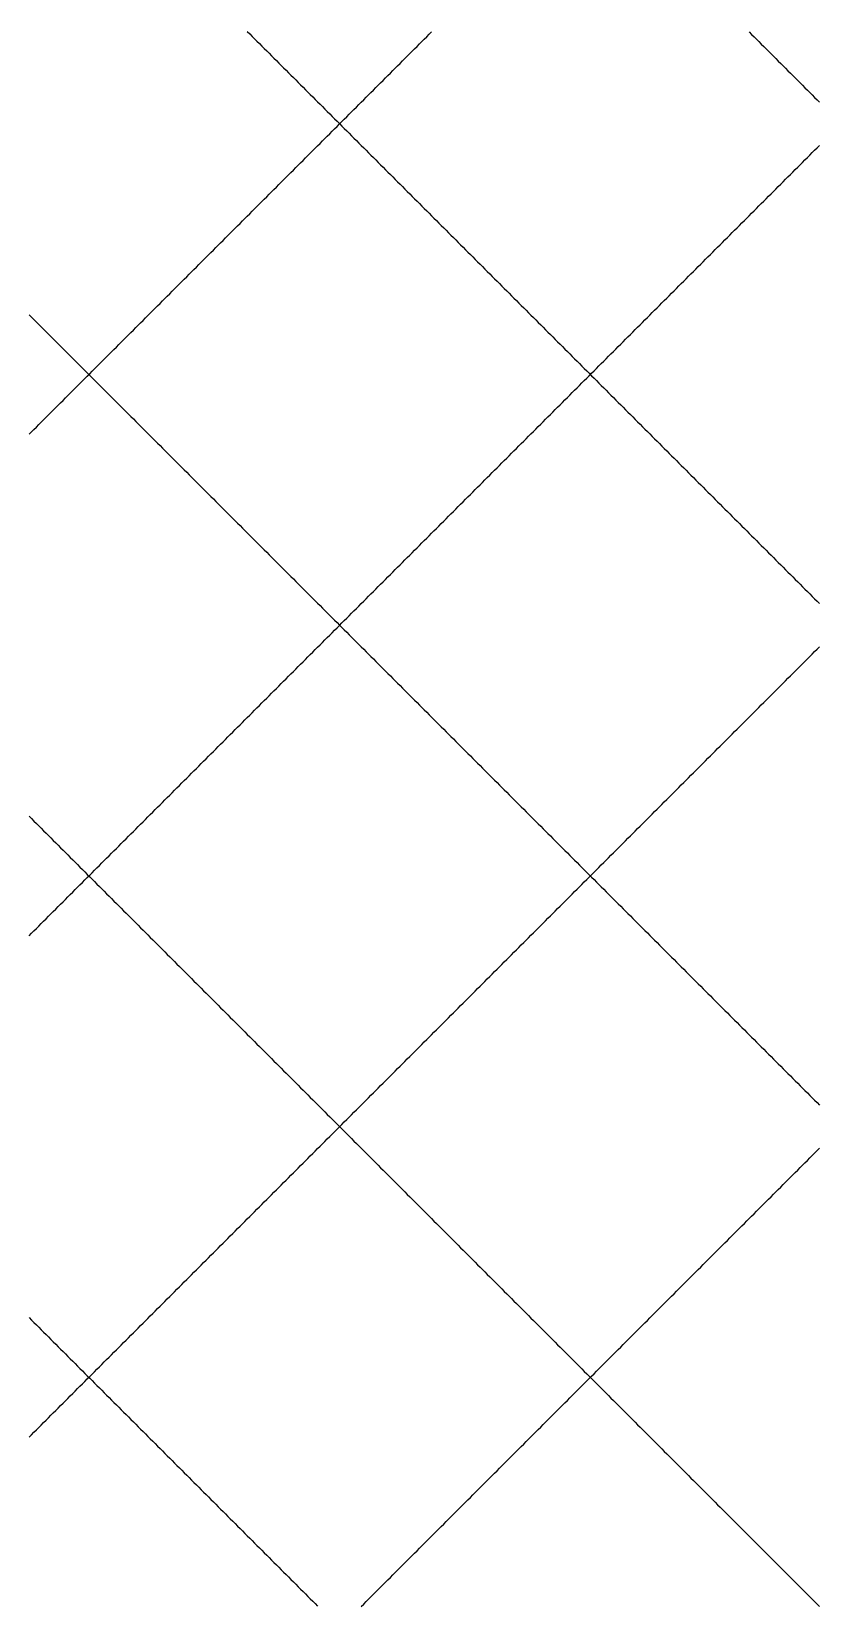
# Model space of a CAD drawing. Header units: millimetres. Extents: x 8 to 88, y 8 to 88.
# Drawn here: x 48 to 88, y 8 to 88 of the extents above; entities that cross this region are included whole.
import ezdxf

# ---------------------------------------------------------------- set-up
doc = ezdxf.new("R2010")
doc.units = ezdxf.units.MM
doc.layers.add('STUDY_GUIDES', color=7, linetype='Continuous')

msp = doc.modelspace()

# ---------------------------------------------------------------- linework, layer by layer
at = {"layer": 'STUDY_GUIDES'}
for points in [[(58.9538, 87.9578), (59.0769, 87.8348), (59.2, 87.7117), (59.3231, 87.5886), (59.4462, 87.4655), (59.5692, 87.3425), (59.6923, 87.2194), (59.8154, 87.0963), (59.9385, 86.9732), (60.0615, 86.8501), (60.1846, 86.7271), (60.3077, 86.604), (60.4308, 86.4809), (60.5538, 86.3578), (60.6769, 86.2348), (60.8, 86.1117), (60.9231, 85.9886), (61.0462, 85.8655), (61.1692, 85.7425), (61.2923, 85.6194), (61.4154, 85.4963), (61.5385, 85.3732), (61.6615, 85.2501), (61.7846, 85.1271), (61.9077, 85.004), (62.0308, 84.8809), (62.1538, 84.7578), (62.2769, 84.6348), (62.4, 84.5117), (62.5231, 84.3886), (62.6462, 84.2655), (62.7692, 84.1425), (62.8923, 84.0194), (63.0154, 83.8963), (63.1385, 83.7732), (63.2615, 83.6501), (63.3846, 83.5271), (63.5077, 83.404), (63.6308, 83.2809), (63.7538, 83.1578), (63.8769, 83.0348), (64, 82.9117), (64.1231, 82.7886), (64.2462, 82.6655), (64.3692, 82.5425), (64.4923, 82.4194), (64.6154, 82.2963), (64.7385, 82.1732), (64.8615, 82.0501), (64.9846, 81.9271), (65.1077, 81.804), (65.2308, 81.6809), (65.3538, 81.5578), (65.4769, 81.4348), (65.6, 81.3117), (65.7231, 81.1886), (65.8462, 81.0655), (65.9692, 80.9425), (66.0923, 80.8194), (66.2154, 80.6963), (66.3385, 80.5732), (66.4615, 80.4501), (66.5846, 80.3271), (66.7077, 80.204), (66.8308, 80.0809), (66.9538, 79.9578), (67.0769, 79.8348), (67.2, 79.7117), (67.3231, 79.5886), (67.4462, 79.4655), (67.5692, 79.3425), (67.6923, 79.2194), (67.8154, 79.0963), (67.9385, 78.9732), (68.0615, 78.8501), (68.1846, 78.7271), (68.3077, 78.604), (68.4308, 78.4809), (68.5538, 78.3578), (68.6769, 78.2348), (68.8, 78.1117), (68.9231, 77.9886), (69.0462, 77.8655), (69.1692, 77.7425), (69.2923, 77.6194), (69.4154, 77.4963), (69.5385, 77.3732), (69.6615, 77.2501), (69.7846, 77.1271), (69.9077, 77.004), (70.0308, 76.8809), (70.1538, 76.7578), (70.2769, 76.6348), (70.4, 76.5117), (70.5231, 76.3886), (70.6462, 76.2655), (70.7692, 76.1425), (70.8923, 76.0194), (71.0154, 75.8963), (71.1385, 75.7732), (71.2615, 75.6501), (71.3846, 75.5271), (71.5077, 75.404), (71.6308, 75.2809), (71.7538, 75.1578), (71.8769, 75.0348), (72, 74.9117), (72.1231, 74.7886), (72.2462, 74.6655), (72.3692, 74.5425), (72.4923, 74.4194), (72.6154, 74.2963), (72.7385, 74.1732), (72.8615, 74.0501), (72.9846, 73.9271), (73.1077, 73.804), (73.2308, 73.6809), (73.3538, 73.5578), (73.4769, 73.4348), (73.6, 73.3117), (73.7231, 73.1886), (73.8462, 73.0655), (73.9692, 72.9425), (74.0923, 72.8194), (74.2154, 72.6963), (74.3385, 72.5732), (74.4615, 72.4501), (74.5846, 72.3271), (74.7077, 72.204), (74.8308, 72.0809), (74.9538, 71.9578), (75.0769, 71.8348), (75.2, 71.7117), (75.3231, 71.5886), (75.4462, 71.4655), (75.5692, 71.3425), (75.6923, 71.2194), (75.8154, 71.0963), (75.9385, 70.9732), (76.0615, 70.8501), (76.1846, 70.7271), (76.3077, 70.604), (76.4308, 70.4809), (76.5538, 70.3578), (76.6769, 70.2348), (76.8, 70.1117), (76.9231, 69.9886), (77.0462, 69.8655), (77.1692, 69.7425), (77.2923, 69.6194), (77.4154, 69.4963), (77.5385, 69.3732), (77.6615, 69.2501), (77.7846, 69.1271), (77.9077, 69.004), (78.0308, 68.8809), (78.1538, 68.7578), (78.2769, 68.6348), (78.4, 68.5117), (78.5231, 68.3886), (78.6462, 68.2655), (78.7692, 68.1425), (78.8923, 68.0194), (79.0154, 67.8963), (79.1385, 67.7732), (79.2615, 67.6501), (79.3846, 67.5271), (79.5077, 67.404), (79.6308, 67.2809), (79.7538, 67.1578), (79.8769, 67.0348), (80, 66.9117), (80.1231, 66.7886), (80.2462, 66.6655), (80.3692, 66.5425), (80.4923, 66.4194), (80.6154, 66.2963), (80.7385, 66.1732), (80.8615, 66.0501), (80.9846, 65.9271), (81.1077, 65.804), (81.2308, 65.6809), (81.3538, 65.5578), (81.4769, 65.4348), (81.6, 65.3117), (81.7231, 65.1886), (81.8462, 65.0655), (81.9692, 64.9425), (82.0923, 64.8194), (82.2154, 64.6963), (82.3385, 64.5732), (82.4615, 64.4501), (82.5846, 64.3271), (82.7077, 64.204), (82.8308, 64.0809), (82.9538, 63.9578), (83.0769, 63.8348), (83.2, 63.7117), (83.3231, 63.5886), (83.4462, 63.4655), (83.5692, 63.3425), (83.6923, 63.2194), (83.8154, 63.0963), (83.9385, 62.9732), (84.0615, 62.8501), (84.1846, 62.7271), (84.3077, 62.604), (84.4308, 62.4809), (84.5538, 62.3578), (84.6769, 62.2348), (84.8, 62.1117), (84.9231, 61.9886), (85.0462, 61.8655), (85.1692, 61.7425), (85.2923, 61.6194), (85.4154, 61.4963), (85.5385, 61.3732), (85.6615, 61.2501), (85.7846, 61.1271), (85.9077, 61.004), (86.0308, 60.8809), (86.1538, 60.7578), (86.2769, 60.6348), (86.4, 60.5117), (86.5231, 60.3886), (86.6462, 60.2655), (86.7692, 60.1425), (86.8923, 60.0194), (87.0154, 59.8963), (87.1385, 59.7732), (87.2615, 59.6501), (87.3846, 59.5271), (87.5077, 59.404), (87.6308, 59.2809), (87.7538, 59.1578), (87.8769, 59.0348), (88, 58.9117)], [(47.8769, 67.5094), (48, 67.6325), (48.1231, 67.7555), (48.2462, 67.8786), (48.3692, 68.0017), (48.4923, 68.1248), (48.6154, 68.2479), (48.7385, 68.3709), (48.8615, 68.494), (48.9846, 68.6171), (49.1077, 68.7402), (49.2308, 68.8632), (49.3538, 68.9863), (49.4769, 69.1094), (49.6, 69.2325), (49.7231, 69.3555), (49.8462, 69.4786), (49.9692, 69.6017), (50.0923, 69.7248), (50.2154, 69.8479), (50.3385, 69.9709), (50.4615, 70.094), (50.5846, 70.2171), (50.7077, 70.3402), (50.8308, 70.4632), (50.9538, 70.5863), (51.0769, 70.7094), (51.2, 70.8325), (51.3231, 70.9555), (51.4462, 71.0786), (51.5692, 71.2017), (51.6923, 71.3248), (51.8154, 71.4479), (51.9385, 71.5709), (52.0615, 71.694), (52.1846, 71.8171), (52.3077, 71.9402), (52.4308, 72.0632), (52.5538, 72.1863), (52.6769, 72.3094), (52.8, 72.4325), (52.9231, 72.5555), (53.0462, 72.6786), (53.1692, 72.8017), (53.2923, 72.9248), (53.4154, 73.0479), (53.5385, 73.1709), (53.6615, 73.294), (53.7846, 73.4171), (53.9077, 73.5402), (54.0308, 73.6632), (54.1538, 73.7863), (54.2769, 73.9094), (54.4, 74.0325), (54.5231, 74.1555), (54.6462, 74.2786), (54.7692, 74.4017), (54.8923, 74.5248), (55.0154, 74.6479), (55.1385, 74.7709), (55.2615, 74.894), (55.3846, 75.0171), (55.5077, 75.1402), (55.6308, 75.2632), (55.7538, 75.3863), (55.8769, 75.5094), (56, 75.6325), (56.1231, 75.7555), (56.2462, 75.8786), (56.3692, 76.0017), (56.4923, 76.1248), (56.6154, 76.2479), (56.7385, 76.3709), (56.8615, 76.494), (56.9846, 76.6171), (57.1077, 76.7402), (57.2308, 76.8632), (57.3538, 76.9863), (57.4769, 77.1094), (57.6, 77.2325), (57.7231, 77.3555), (57.8462, 77.4786), (57.9692, 77.6017), (58.0923, 77.7248), (58.2154, 77.8479), (58.3385, 77.9709), (58.4615, 78.094), (58.5846, 78.2171), (58.7077, 78.3402), (58.8308, 78.4632), (58.9538, 78.5863), (59.0769, 78.7094), (59.2, 78.8325), (59.3231, 78.9555), (59.4462, 79.0786), (59.5692, 79.2017), (59.6923, 79.3248), (59.8154, 79.4479), (59.9385, 79.5709), (60.0615, 79.694), (60.1846, 79.8171), (60.3077, 79.9402), (60.4308, 80.0632), (60.5538, 80.1863), (60.6769, 80.3094), (60.8, 80.4325), (60.9231, 80.5555), (61.0462, 80.6786), (61.1692, 80.8017), (61.2923, 80.9248), (61.4154, 81.0479), (61.5385, 81.1709), (61.6615, 81.294), (61.7846, 81.4171), (61.9077, 81.5402), (62.0308, 81.6632), (62.1538, 81.7863), (62.2769, 81.9094), (62.4, 82.0325), (62.5231, 82.1555), (62.6462, 82.2786), (62.7692, 82.4017), (62.8923, 82.5248), (63.0154, 82.6479), (63.1385, 82.7709), (63.2615, 82.894), (63.3846, 83.0171), (63.5077, 83.1402), (63.6308, 83.2632), (63.7538, 83.3863), (63.8769, 83.5094), (64, 83.6325), (64.1231, 83.7555), (64.2462, 83.8786), (64.3692, 84.0017), (64.4923, 84.1248), (64.6154, 84.2479), (64.7385, 84.3709), (64.8615, 84.494), (64.9846, 84.6171), (65.1077, 84.7402), (65.2308, 84.8632), (65.3538, 84.9863), (65.4769, 85.1094), (65.6, 85.2325), (65.7231, 85.3555), (65.8462, 85.4786), (65.9692, 85.6017), (66.0923, 85.7248), (66.2154, 85.8479), (66.3385, 85.9709), (66.4615, 86.094), (66.5846, 86.2171), (66.7077, 86.3402), (66.8308, 86.4632), (66.9538, 86.5863), (67.0769, 86.7094), (67.2, 86.8325), (67.3231, 86.9555), (67.4462, 87.0786), (67.5692, 87.2017), (67.6923, 87.3248), (67.8154, 87.4479), (67.9385, 87.5709), (68.0615, 87.694), (68.1846, 87.8171), (68.3077, 87.9402)], [(84.4308, 87.9368), (84.5538, 87.8137), (84.6769, 87.6906), (84.8, 87.5675), (84.9231, 87.4445), (85.0462, 87.3214), (85.1692, 87.1983), (85.2923, 87.0752), (85.4154, 86.9521), (85.5385, 86.8291), (85.6615, 86.706), (85.7846, 86.5829), (85.9077, 86.4598), (86.0308, 86.3368), (86.1538, 86.2137), (86.2769, 86.0906), (86.4, 85.9675), (86.5231, 85.8445), (86.6462, 85.7214), (86.7692, 85.5983), (86.8923, 85.4752), (87.0154, 85.3521), (87.1385, 85.2291), (87.2615, 85.106), (87.3846, 84.9829), (87.5077, 84.8598), (87.6308, 84.7368), (87.7538, 84.6137), (87.8769, 84.4906), (88, 84.3675)], [(47.8769, 42.0535), (48, 42.1766), (48.1231, 42.2997), (48.2462, 42.4228), (48.3692, 42.5459), (48.4923, 42.6689), (48.6154, 42.792), (48.7385, 42.9151), (48.8615, 43.0382), (48.9846, 43.1612), (49.1077, 43.2843), (49.2308, 43.4074), (49.3538, 43.5305), (49.4769, 43.6535), (49.6, 43.7766), (49.7231, 43.8997), (49.8462, 44.0228), (49.9692, 44.1459), (50.0923, 44.2689), (50.2154, 44.392), (50.3385, 44.5151), (50.4615, 44.6382), (50.5846, 44.7612), (50.7077, 44.8843), (50.8308, 45.0074), (50.9538, 45.1305), (51.0769, 45.2535), (51.2, 45.3766), (51.3231, 45.4997), (51.4462, 45.6228), (51.5692, 45.7459), (51.6923, 45.8689), (51.8154, 45.992), (51.9385, 46.1151), (52.0615, 46.2382), (52.1846, 46.3612), (52.3077, 46.4843), (52.4308, 46.6074), (52.5538, 46.7305), (52.6769, 46.8535), (52.8, 46.9766), (52.9231, 47.0997), (53.0462, 47.2228), (53.1692, 47.3459), (53.2923, 47.4689), (53.4154, 47.592), (53.5385, 47.7151), (53.6615, 47.8382), (53.7846, 47.9612), (53.9077, 48.0843), (54.0308, 48.2074), (54.1538, 48.3305), (54.2769, 48.4535), (54.4, 48.5766), (54.5231, 48.6997), (54.6462, 48.8228), (54.7692, 48.9459), (54.8923, 49.0689), (55.0154, 49.192), (55.1385, 49.3151), (55.2615, 49.4382), (55.3846, 49.5612), (55.5077, 49.6843), (55.6308, 49.8074), (55.7538, 49.9305), (55.8769, 50.0535), (56, 50.1766), (56.1231, 50.2997), (56.2462, 50.4228), (56.3692, 50.5459), (56.4923, 50.6689), (56.6154, 50.792), (56.7385, 50.9151), (56.8615, 51.0382), (56.9846, 51.1612), (57.1077, 51.2843), (57.2308, 51.4074), (57.3538, 51.5305), (57.4769, 51.6535), (57.6, 51.7766), (57.7231, 51.8997), (57.8462, 52.0228), (57.9692, 52.1459), (58.0923, 52.2689), (58.2154, 52.392), (58.3385, 52.5151), (58.4615, 52.6382), (58.5846, 52.7612), (58.7077, 52.8843), (58.8308, 53.0074), (58.9538, 53.1305), (59.0769, 53.2535), (59.2, 53.3766), (59.3231, 53.4997), (59.4462, 53.6228), (59.5692, 53.7459), (59.6923, 53.8689), (59.8154, 53.992), (59.9385, 54.1151), (60.0615, 54.2382), (60.1846, 54.3612), (60.3077, 54.4843), (60.4308, 54.6074), (60.5538, 54.7305), (60.6769, 54.8535), (60.8, 54.9766), (60.9231, 55.0997), (61.0462, 55.2228), (61.1692, 55.3459), (61.2923, 55.4689), (61.4154, 55.592), (61.5385, 55.7151), (61.6615, 55.8382), (61.7846, 55.9612), (61.9077, 56.0843), (62.0308, 56.2074), (62.1538, 56.3305), (62.2769, 56.4535), (62.4, 56.5766), (62.5231, 56.6997), (62.6462, 56.8228), (62.7692, 56.9459), (62.8923, 57.0689), (63.0154, 57.192), (63.1385, 57.3151), (63.2615, 57.4382), (63.3846, 57.5612), (63.5077, 57.6843), (63.6308, 57.8074), (63.7538, 57.9305), (63.8769, 58.0535), (64, 58.1766), (64.1231, 58.2997), (64.2462, 58.4228), (64.3692, 58.5459), (64.4923, 58.6689), (64.6154, 58.792), (64.7385, 58.9151), (64.8615, 59.0382), (64.9846, 59.1612), (65.1077, 59.2843), (65.2308, 59.4074), (65.3538, 59.5305), (65.4769, 59.6535), (65.6, 59.7766), (65.7231, 59.8997), (65.8462, 60.0228), (65.9692, 60.1459), (66.0923, 60.2689), (66.2154, 60.392), (66.3385, 60.5151), (66.4615, 60.6382), (66.5846, 60.7612), (66.7077, 60.8843), (66.8308, 61.0074), (66.9538, 61.1305), (67.0769, 61.2535), (67.2, 61.3766), (67.3231, 61.4997), (67.4462, 61.6228), (67.5692, 61.7459), (67.6923, 61.8689), (67.8154, 61.992), (67.9385, 62.1151), (68.0615, 62.2382), (68.1846, 62.3612), (68.3077, 62.4843), (68.4308, 62.6074), (68.5538, 62.7305), (68.6769, 62.8535), (68.8, 62.9766), (68.9231, 63.0997), (69.0462, 63.2228), (69.1692, 63.3459), (69.2923, 63.4689), (69.4154, 63.592), (69.5385, 63.7151), (69.6615, 63.8382), (69.7846, 63.9612), (69.9077, 64.0843), (70.0308, 64.2074), (70.1538, 64.3305), (70.2769, 64.4535), (70.4, 64.5766), (70.5231, 64.6997), (70.6462, 64.8228), (70.7692, 64.9459), (70.8923, 65.0689), (71.0154, 65.192), (71.1385, 65.3151), (71.2615, 65.4382), (71.3846, 65.5612), (71.5077, 65.6843), (71.6308, 65.8074), (71.7538, 65.9305), (71.8769, 66.0535), (72, 66.1766), (72.1231, 66.2997), (72.2462, 66.4228), (72.3692, 66.5459), (72.4923, 66.6689), (72.6154, 66.792), (72.7385, 66.9151), (72.8615, 67.0382), (72.9846, 67.1612), (73.1077, 67.2843), (73.2308, 67.4074), (73.3538, 67.5305), (73.4769, 67.6535), (73.6, 67.7766), (73.7231, 67.8997), (73.8462, 68.0228), (73.9692, 68.1459), (74.0923, 68.2689), (74.2154, 68.392), (74.3385, 68.5151), (74.4615, 68.6382), (74.5846, 68.7612), (74.7077, 68.8843), (74.8308, 69.0074), (74.9538, 69.1305), (75.0769, 69.2535), (75.2, 69.3766), (75.3231, 69.4997), (75.4462, 69.6228), (75.5692, 69.7459), (75.6923, 69.8689), (75.8154, 69.992), (75.9385, 70.1151), (76.0615, 70.2382), (76.1846, 70.3612), (76.3077, 70.4843), (76.4308, 70.6074), (76.5538, 70.7305), (76.6769, 70.8535), (76.8, 70.9766), (76.9231, 71.0997), (77.0462, 71.2228), (77.1692, 71.3459), (77.2923, 71.4689), (77.4154, 71.592), (77.5385, 71.7151), (77.6615, 71.8382), (77.7846, 71.9612), (77.9077, 72.0843), (78.0308, 72.2074), (78.1538, 72.3305), (78.2769, 72.4535), (78.4, 72.5766), (78.5231, 72.6997), (78.6462, 72.8228), (78.7692, 72.9459), (78.8923, 73.0689), (79.0154, 73.192), (79.1385, 73.3151), (79.2615, 73.4382), (79.3846, 73.5612), (79.5077, 73.6843), (79.6308, 73.8074), (79.7538, 73.9305), (79.8769, 74.0535), (80, 74.1766), (80.1231, 74.2997), (80.2462, 74.4228), (80.3692, 74.5459), (80.4923, 74.6689), (80.6154, 74.792), (80.7385, 74.9151), (80.8615, 75.0382), (80.9846, 75.1612), (81.1077, 75.2843), (81.2308, 75.4074), (81.3538, 75.5305), (81.4769, 75.6535), (81.6, 75.7766), (81.7231, 75.8997), (81.8462, 76.0228), (81.9692, 76.1459), (82.0923, 76.2689), (82.2154, 76.392), (82.3385, 76.5151), (82.4615, 76.6382), (82.5846, 76.7612), (82.7077, 76.8843), (82.8308, 77.0074), (82.9538, 77.1305), (83.0769, 77.2535), (83.2, 77.3766), (83.3231, 77.4997), (83.4462, 77.6228), (83.5692, 77.7459), (83.6923, 77.8689), (83.8154, 77.992), (83.9385, 78.1151), (84.0615, 78.2382), (84.1846, 78.3612), (84.3077, 78.4843), (84.4308, 78.6074), (84.5538, 78.7305), (84.6769, 78.8535), (84.8, 78.9766), (84.9231, 79.0997), (85.0462, 79.2228), (85.1692, 79.3459), (85.2923, 79.4689), (85.4154, 79.592), (85.5385, 79.7151), (85.6615, 79.8382), (85.7846, 79.9612), (85.9077, 80.0843), (86.0308, 80.2074), (86.1538, 80.3305), (86.2769, 80.4535), (86.4, 80.5766), (86.5231, 80.6997), (86.6462, 80.8228), (86.7692, 80.9459), (86.8923, 81.0689), (87.0154, 81.192), (87.1385, 81.3151), (87.2615, 81.4382), (87.3846, 81.5612), (87.5077, 81.6843), (87.6308, 81.8074), (87.7538, 81.9305), (87.8769, 82.0535), (88, 82.1766)], [(47.8769, 73.5789), (48, 73.4558), (48.1231, 73.3328), (48.2462, 73.2097), (48.3692, 73.0866), (48.4923, 72.9635), (48.6154, 72.8405), (48.7385, 72.7174), (48.8615, 72.5943), (48.9846, 72.4712), (49.1077, 72.3482), (49.2308, 72.2251), (49.3538, 72.102), (49.4769, 71.9789), (49.6, 71.8558), (49.7231, 71.7328), (49.8462, 71.6097), (49.9692, 71.4866), (50.0923, 71.3635), (50.2154, 71.2405), (50.3385, 71.1174), (50.4615, 70.9943), (50.5846, 70.8712), (50.7077, 70.7482), (50.8308, 70.6251), (50.9538, 70.502), (51.0769, 70.3789), (51.2, 70.2558), (51.3231, 70.1328), (51.4462, 70.0097), (51.5692, 69.8866), (51.6923, 69.7635), (51.8154, 69.6405), (51.9385, 69.5174), (52.0615, 69.3943), (52.1846, 69.2712), (52.3077, 69.1482), (52.4308, 69.0251), (52.5538, 68.902), (52.6769, 68.7789), (52.8, 68.6558), (52.9231, 68.5328), (53.0462, 68.4097), (53.1692, 68.2866), (53.2923, 68.1635), (53.4154, 68.0405), (53.5385, 67.9174), (53.6615, 67.7943), (53.7846, 67.6712), (53.9077, 67.5482), (54.0308, 67.4251), (54.1538, 67.302), (54.2769, 67.1789), (54.4, 67.0558), (54.5231, 66.9328), (54.6462, 66.8097), (54.7692, 66.6866), (54.8923, 66.5635), (55.0154, 66.4405), (55.1385, 66.3174), (55.2615, 66.1943), (55.3846, 66.0712), (55.5077, 65.9482), (55.6308, 65.8251), (55.7538, 65.702), (55.8769, 65.5789), (56, 65.4558), (56.1231, 65.3328), (56.2462, 65.2097), (56.3692, 65.0866), (56.4923, 64.9635), (56.6154, 64.8405), (56.7385, 64.7174), (56.8615, 64.5943), (56.9846, 64.4712), (57.1077, 64.3482), (57.2308, 64.2251), (57.3538, 64.102), (57.4769, 63.9789), (57.6, 63.8558), (57.7231, 63.7328), (57.8462, 63.6097), (57.9692, 63.4866), (58.0923, 63.3635), (58.2154, 63.2405), (58.3385, 63.1174), (58.4615, 62.9943), (58.5846, 62.8712), (58.7077, 62.7482), (58.8308, 62.6251), (58.9538, 62.502), (59.0769, 62.3789), (59.2, 62.2558), (59.3231, 62.1328), (59.4462, 62.0097), (59.5692, 61.8866), (59.6923, 61.7635), (59.8154, 61.6405), (59.9385, 61.5174), (60.0615, 61.3943), (60.1846, 61.2712), (60.3077, 61.1482), (60.4308, 61.0251), (60.5538, 60.902), (60.6769, 60.7789), (60.8, 60.6558), (60.9231, 60.5328), (61.0462, 60.4097), (61.1692, 60.2866), (61.2923, 60.1635), (61.4154, 60.0405), (61.5385, 59.9174), (61.6615, 59.7943), (61.7846, 59.6712), (61.9077, 59.5482), (62.0308, 59.4251), (62.1538, 59.302), (62.2769, 59.1789), (62.4, 59.0558), (62.5231, 58.9328), (62.6462, 58.8097), (62.7692, 58.6866), (62.8923, 58.5635), (63.0154, 58.4405), (63.1385, 58.3174), (63.2615, 58.1943), (63.3846, 58.0712), (63.5077, 57.9482), (63.6308, 57.8251), (63.7538, 57.702), (63.8769, 57.5789), (64, 57.4558), (64.1231, 57.3328), (64.2462, 57.2097), (64.3692, 57.0866), (64.4923, 56.9635), (64.6154, 56.8405), (64.7385, 56.7174), (64.8615, 56.5943), (64.9846, 56.4712), (65.1077, 56.3482), (65.2308, 56.2251), (65.3538, 56.102), (65.4769, 55.9789), (65.6, 55.8558), (65.7231, 55.7328), (65.8462, 55.6097), (65.9692, 55.4866), (66.0923, 55.3635), (66.2154, 55.2405), (66.3385, 55.1174), (66.4615, 54.9943), (66.5846, 54.8712), (66.7077, 54.7482), (66.8308, 54.6251), (66.9538, 54.502), (67.0769, 54.3789), (67.2, 54.2558), (67.3231, 54.1328), (67.4462, 54.0097), (67.5692, 53.8866), (67.6923, 53.7635), (67.8154, 53.6405), (67.9385, 53.5174), (68.0615, 53.3943), (68.1846, 53.2712), (68.3077, 53.1482), (68.4308, 53.0251), (68.5538, 52.902), (68.6769, 52.7789), (68.8, 52.6558), (68.9231, 52.5328), (69.0462, 52.4097), (69.1692, 52.2866), (69.2923, 52.1635), (69.4154, 52.0405), (69.5385, 51.9174), (69.6615, 51.7943), (69.7846, 51.6712), (69.9077, 51.5482), (70.0308, 51.4251), (70.1538, 51.302), (70.2769, 51.1789), (70.4, 51.0558), (70.5231, 50.9328), (70.6462, 50.8097), (70.7692, 50.6866), (70.8923, 50.5635), (71.0154, 50.4405), (71.1385, 50.3174), (71.2615, 50.1943), (71.3846, 50.0712), (71.5077, 49.9482), (71.6308, 49.8251), (71.7538, 49.702), (71.8769, 49.5789), (72, 49.4558), (72.1231, 49.3328), (72.2462, 49.2097), (72.3692, 49.0866), (72.4923, 48.9635), (72.6154, 48.8405), (72.7385, 48.7174), (72.8615, 48.5943), (72.9846, 48.4712), (73.1077, 48.3482), (73.2308, 48.2251), (73.3538, 48.102), (73.4769, 47.9789), (73.6, 47.8558), (73.7231, 47.7328), (73.8462, 47.6097), (73.9692, 47.4866), (74.0923, 47.3635), (74.2154, 47.2405), (74.3385, 47.1174), (74.4615, 46.9943), (74.5846, 46.8712), (74.7077, 46.7482), (74.8308, 46.6251), (74.9538, 46.502), (75.0769, 46.3789), (75.2, 46.2558), (75.3231, 46.1328), (75.4462, 46.0097), (75.5692, 45.8866), (75.6923, 45.7635), (75.8154, 45.6405), (75.9385, 45.5174), (76.0615, 45.3943), (76.1846, 45.2712), (76.3077, 45.1482), (76.4308, 45.0251), (76.5538, 44.902), (76.6769, 44.7789), (76.8, 44.6558), (76.9231, 44.5328), (77.0462, 44.4097), (77.1692, 44.2866), (77.2923, 44.1635), (77.4154, 44.0405), (77.5385, 43.9174), (77.6615, 43.7943), (77.7846, 43.6712), (77.9077, 43.5482), (78.0308, 43.4251), (78.1538, 43.302), (78.2769, 43.1789), (78.4, 43.0558), (78.5231, 42.9328), (78.6462, 42.8097), (78.7692, 42.6866), (78.8923, 42.5635), (79.0154, 42.4405), (79.1385, 42.3174), (79.2615, 42.1943), (79.3846, 42.0712), (79.5077, 41.9482), (79.6308, 41.8251), (79.7538, 41.702), (79.8769, 41.5789), (80, 41.4558), (80.1231, 41.3328), (80.2462, 41.2097), (80.3692, 41.0866), (80.4923, 40.9635), (80.6154, 40.8405), (80.7385, 40.7174), (80.8615, 40.5943), (80.9846, 40.4712), (81.1077, 40.3482), (81.2308, 40.2251), (81.3538, 40.102), (81.4769, 39.9789), (81.6, 39.8558), (81.7231, 39.7328), (81.8462, 39.6097), (81.9692, 39.4866), (82.0923, 39.3635), (82.2154, 39.2405), (82.3385, 39.1174), (82.4615, 38.9943), (82.5846, 38.8712), (82.7077, 38.7482), (82.8308, 38.6251), (82.9538, 38.502), (83.0769, 38.3789), (83.2, 38.2558), (83.3231, 38.1328), (83.4462, 38.0097), (83.5692, 37.8866), (83.6923, 37.7635), (83.8154, 37.6405), (83.9385, 37.5174), (84.0615, 37.3943), (84.1846, 37.2712), (84.3077, 37.1482), (84.4308, 37.0251), (84.5538, 36.902), (84.6769, 36.7789), (84.8, 36.6558), (84.9231, 36.5328), (85.0462, 36.4097), (85.1692, 36.2866), (85.2923, 36.1635), (85.4154, 36.0405), (85.5385, 35.9174), (85.6615, 35.7943), (85.7846, 35.6712), (85.9077, 35.5482), (86.0308, 35.4251), (86.1538, 35.302), (86.2769, 35.1789), (86.4, 35.0558), (86.5231, 34.9328), (86.6462, 34.8097), (86.7692, 34.6866), (86.8923, 34.5635), (87.0154, 34.4405), (87.1385, 34.3174), (87.2615, 34.1943), (87.3846, 34.0712), (87.5077, 33.9482), (87.6308, 33.8251), (87.7538, 33.702), (87.8769, 33.5789), (88, 33.4558)], [(47.8769, 16.5977), (48, 16.7208), (48.1231, 16.8439), (48.2462, 16.9669), (48.3692, 17.09), (48.4923, 17.2131), (48.6154, 17.3362), (48.7385, 17.4592), (48.8615, 17.5823), (48.9846, 17.7054), (49.1077, 17.8285), (49.2308, 17.9515), (49.3538, 18.0746), (49.4769, 18.1977), (49.6, 18.3208), (49.7231, 18.4439), (49.8462, 18.5669), (49.9692, 18.69), (50.0923, 18.8131), (50.2154, 18.9362), (50.3385, 19.0592), (50.4615, 19.1823), (50.5846, 19.3054), (50.7077, 19.4285), (50.8308, 19.5515), (50.9538, 19.6746), (51.0769, 19.7977), (51.2, 19.9208), (51.3231, 20.0439), (51.4462, 20.1669), (51.5692, 20.29), (51.6923, 20.4131), (51.8154, 20.5362), (51.9385, 20.6592), (52.0615, 20.7823), (52.1846, 20.9054), (52.3077, 21.0285), (52.4308, 21.1515), (52.5538, 21.2746), (52.6769, 21.3977), (52.8, 21.5208), (52.9231, 21.6439), (53.0462, 21.7669), (53.1692, 21.89), (53.2923, 22.0131), (53.4154, 22.1362), (53.5385, 22.2592), (53.6615, 22.3823), (53.7846, 22.5054), (53.9077, 22.6285), (54.0308, 22.7515), (54.1538, 22.8746), (54.2769, 22.9977), (54.4, 23.1208), (54.5231, 23.2439), (54.6462, 23.3669), (54.7692, 23.49), (54.8923, 23.6131), (55.0154, 23.7362), (55.1385, 23.8592), (55.2615, 23.9823), (55.3846, 24.1054), (55.5077, 24.2285), (55.6308, 24.3515), (55.7538, 24.4746), (55.8769, 24.5977), (56, 24.7208), (56.1231, 24.8439), (56.2462, 24.9669), (56.3692, 25.09), (56.4923, 25.2131), (56.6154, 25.3362), (56.7385, 25.4592), (56.8615, 25.5823), (56.9846, 25.7054), (57.1077, 25.8285), (57.2308, 25.9515), (57.3538, 26.0746), (57.4769, 26.1977), (57.6, 26.3208), (57.7231, 26.4439), (57.8462, 26.5669), (57.9692, 26.69), (58.0923, 26.8131), (58.2154, 26.9362), (58.3385, 27.0592), (58.4615, 27.1823), (58.5846, 27.3054), (58.7077, 27.4285), (58.8308, 27.5515), (58.9538, 27.6746), (59.0769, 27.7977), (59.2, 27.9208), (59.3231, 28.0439), (59.4462, 28.1669), (59.5692, 28.29), (59.6923, 28.4131), (59.8154, 28.5362), (59.9385, 28.6592), (60.0615, 28.7823), (60.1846, 28.9054), (60.3077, 29.0285), (60.4308, 29.1515), (60.5538, 29.2746), (60.6769, 29.3977), (60.8, 29.5208), (60.9231, 29.6439), (61.0462, 29.7669), (61.1692, 29.89), (61.2923, 30.0131), (61.4154, 30.1362), (61.5385, 30.2592), (61.6615, 30.3823), (61.7846, 30.5054), (61.9077, 30.6285), (62.0308, 30.7515), (62.1538, 30.8746), (62.2769, 30.9977), (62.4, 31.1208), (62.5231, 31.2439), (62.6462, 31.3669), (62.7692, 31.49), (62.8923, 31.6131), (63.0154, 31.7362), (63.1385, 31.8592), (63.2615, 31.9823), (63.3846, 32.1054), (63.5077, 32.2285), (63.6308, 32.3515), (63.7538, 32.4746), (63.8769, 32.5977), (64, 32.7208), (64.1231, 32.8439), (64.2462, 32.9669), (64.3692, 33.09), (64.4923, 33.2131), (64.6154, 33.3362), (64.7385, 33.4592), (64.8615, 33.5823), (64.9846, 33.7054), (65.1077, 33.8285), (65.2308, 33.9515), (65.3538, 34.0746), (65.4769, 34.1977), (65.6, 34.3208), (65.7231, 34.4439), (65.8462, 34.5669), (65.9692, 34.69), (66.0923, 34.8131), (66.2154, 34.9362), (66.3385, 35.0592), (66.4615, 35.1823), (66.5846, 35.3054), (66.7077, 35.4285), (66.8308, 35.5515), (66.9538, 35.6746), (67.0769, 35.7977), (67.2, 35.9208), (67.3231, 36.0439), (67.4462, 36.1669), (67.5692, 36.29), (67.6923, 36.4131), (67.8154, 36.5362), (67.9385, 36.6592), (68.0615, 36.7823), (68.1846, 36.9054), (68.3077, 37.0285), (68.4308, 37.1515), (68.5538, 37.2746), (68.6769, 37.3977), (68.8, 37.5208), (68.9231, 37.6439), (69.0462, 37.7669), (69.1692, 37.89), (69.2923, 38.0131), (69.4154, 38.1362), (69.5385, 38.2592), (69.6615, 38.3823), (69.7846, 38.5054), (69.9077, 38.6285), (70.0308, 38.7515), (70.1538, 38.8746), (70.2769, 38.9977), (70.4, 39.1208), (70.5231, 39.2439), (70.6462, 39.3669), (70.7692, 39.49), (70.8923, 39.6131), (71.0154, 39.7362), (71.1385, 39.8592), (71.2615, 39.9823), (71.3846, 40.1054), (71.5077, 40.2285), (71.6308, 40.3515), (71.7538, 40.4746), (71.8769, 40.5977), (72, 40.7208), (72.1231, 40.8439), (72.2462, 40.9669), (72.3692, 41.09), (72.4923, 41.2131), (72.6154, 41.3362), (72.7385, 41.4592), (72.8615, 41.5823), (72.9846, 41.7054), (73.1077, 41.8285), (73.2308, 41.9515), (73.3538, 42.0746), (73.4769, 42.1977), (73.6, 42.3208), (73.7231, 42.4439), (73.8462, 42.5669), (73.9692, 42.69), (74.0923, 42.8131), (74.2154, 42.9362), (74.3385, 43.0592), (74.4615, 43.1823), (74.5846, 43.3054), (74.7077, 43.4285), (74.8308, 43.5515), (74.9538, 43.6746), (75.0769, 43.7977), (75.2, 43.9208), (75.3231, 44.0439), (75.4462, 44.1669), (75.5692, 44.29), (75.6923, 44.4131), (75.8154, 44.5362), (75.9385, 44.6592), (76.0615, 44.7823), (76.1846, 44.9054), (76.3077, 45.0285), (76.4308, 45.1515), (76.5538, 45.2746), (76.6769, 45.3977), (76.8, 45.5208), (76.9231, 45.6439), (77.0462, 45.7669), (77.1692, 45.89), (77.2923, 46.0131), (77.4154, 46.1362), (77.5385, 46.2592), (77.6615, 46.3823), (77.7846, 46.5054), (77.9077, 46.6285), (78.0308, 46.7515), (78.1538, 46.8746), (78.2769, 46.9977), (78.4, 47.1208), (78.5231, 47.2439), (78.6462, 47.3669), (78.7692, 47.49), (78.8923, 47.6131), (79.0154, 47.7362), (79.1385, 47.8592), (79.2615, 47.9823), (79.3846, 48.1054), (79.5077, 48.2285), (79.6308, 48.3515), (79.7538, 48.4746), (79.8769, 48.5977), (80, 48.7208), (80.1231, 48.8439), (80.2462, 48.9669), (80.3692, 49.09), (80.4923, 49.2131), (80.6154, 49.3362), (80.7385, 49.4592), (80.8615, 49.5823), (80.9846, 49.7054), (81.1077, 49.8285), (81.2308, 49.9515), (81.3538, 50.0746), (81.4769, 50.1977), (81.6, 50.3208), (81.7231, 50.4439), (81.8462, 50.5669), (81.9692, 50.69), (82.0923, 50.8131), (82.2154, 50.9362), (82.3385, 51.0592), (82.4615, 51.1823), (82.5846, 51.3054), (82.7077, 51.4285), (82.8308, 51.5515), (82.9538, 51.6746), (83.0769, 51.7977), (83.2, 51.9208), (83.3231, 52.0439), (83.4462, 52.1669), (83.5692, 52.29), (83.6923, 52.4131), (83.8154, 52.5362), (83.9385, 52.6592), (84.0615, 52.7823), (84.1846, 52.9054), (84.3077, 53.0285), (84.4308, 53.1515), (84.5538, 53.2746), (84.6769, 53.3977), (84.8, 53.5208), (84.9231, 53.6439), (85.0462, 53.7669), (85.1692, 53.89), (85.2923, 54.0131), (85.4154, 54.1362), (85.5385, 54.2592), (85.6615, 54.3823), (85.7846, 54.5054), (85.9077, 54.6285), (86.0308, 54.7515), (86.1538, 54.8746), (86.2769, 54.9977), (86.4, 55.1208), (86.5231, 55.2439), (86.6462, 55.3669), (86.7692, 55.49), (86.8923, 55.6131), (87.0154, 55.7362), (87.1385, 55.8592), (87.2615, 55.9823), (87.3846, 56.1054), (87.5077, 56.2285), (87.6308, 56.3515), (87.7538, 56.4746), (87.8769, 56.5977), (88, 56.7208)], [(47.8769, 48.1231), (48, 48), (48.1231, 47.8769), (48.2462, 47.7538), (48.3692, 47.6308), (48.4923, 47.5077), (48.6154, 47.3846), (48.7385, 47.2615), (48.8615, 47.1385), (48.9846, 47.0154), (49.1077, 46.8923), (49.2308, 46.7692), (49.3538, 46.6462), (49.4769, 46.5231), (49.6, 46.4), (49.7231, 46.2769), (49.8462, 46.1538), (49.9692, 46.0308), (50.0923, 45.9077), (50.2154, 45.7846), (50.3385, 45.6615), (50.4615, 45.5385), (50.5846, 45.4154), (50.7077, 45.2923), (50.8308, 45.1692), (50.9538, 45.0462), (51.0769, 44.9231), (51.2, 44.8), (51.3231, 44.6769), (51.4462, 44.5538), (51.5692, 44.4308), (51.6923, 44.3077), (51.8154, 44.1846), (51.9385, 44.0615), (52.0615, 43.9385), (52.1846, 43.8154), (52.3077, 43.6923), (52.4308, 43.5692), (52.5538, 43.4462), (52.6769, 43.3231), (52.8, 43.2), (52.9231, 43.0769), (53.0462, 42.9538), (53.1692, 42.8308), (53.2923, 42.7077), (53.4154, 42.5846), (53.5385, 42.4615), (53.6615, 42.3385), (53.7846, 42.2154), (53.9077, 42.0923), (54.0308, 41.9692), (54.1538, 41.8462), (54.2769, 41.7231), (54.4, 41.6), (54.5231, 41.4769), (54.6462, 41.3538), (54.7692, 41.2308), (54.8923, 41.1077), (55.0154, 40.9846), (55.1385, 40.8615), (55.2615, 40.7385), (55.3846, 40.6154), (55.5077, 40.4923), (55.6308, 40.3692), (55.7538, 40.2462), (55.8769, 40.1231), (56, 40), (56.1231, 39.8769), (56.2462, 39.7538), (56.3692, 39.6308), (56.4923, 39.5077), (56.6154, 39.3846), (56.7385, 39.2615), (56.8615, 39.1385), (56.9846, 39.0154), (57.1077, 38.8923), (57.2308, 38.7692), (57.3538, 38.6462), (57.4769, 38.5231), (57.6, 38.4), (57.7231, 38.2769), (57.8462, 38.1538), (57.9692, 38.0308), (58.0923, 37.9077), (58.2154, 37.7846), (58.3385, 37.6615), (58.4615, 37.5385), (58.5846, 37.4154), (58.7077, 37.2923), (58.8308, 37.1692), (58.9538, 37.0462), (59.0769, 36.9231), (59.2, 36.8), (59.3231, 36.6769), (59.4462, 36.5538), (59.5692, 36.4308), (59.6923, 36.3077), (59.8154, 36.1846), (59.9385, 36.0615), (60.0615, 35.9385), (60.1846, 35.8154), (60.3077, 35.6923), (60.4308, 35.5692), (60.5538, 35.4462), (60.6769, 35.3231), (60.8, 35.2), (60.9231, 35.0769), (61.0462, 34.9538), (61.1692, 34.8308), (61.2923, 34.7077), (61.4154, 34.5846), (61.5385, 34.4615), (61.6615, 34.3385), (61.7846, 34.2154), (61.9077, 34.0923), (62.0308, 33.9692), (62.1538, 33.8462), (62.2769, 33.7231), (62.4, 33.6), (62.5231, 33.4769), (62.6462, 33.3538), (62.7692, 33.2308), (62.8923, 33.1077), (63.0154, 32.9846), (63.1385, 32.8615), (63.2615, 32.7385), (63.3846, 32.6154), (63.5077, 32.4923), (63.6308, 32.3692), (63.7538, 32.2462), (63.8769, 32.1231), (64, 32), (64.1231, 31.8769), (64.2462, 31.7538), (64.3692, 31.6308), (64.4923, 31.5077), (64.6154, 31.3846), (64.7385, 31.2615), (64.8615, 31.1385), (64.9846, 31.0154), (65.1077, 30.8923), (65.2308, 30.7692), (65.3538, 30.6462), (65.4769, 30.5231), (65.6, 30.4), (65.7231, 30.2769), (65.8462, 30.1538), (65.9692, 30.0308), (66.0923, 29.9077), (66.2154, 29.7846), (66.3385, 29.6615), (66.4615, 29.5385), (66.5846, 29.4154), (66.7077, 29.2923), (66.8308, 29.1692), (66.9538, 29.0462), (67.0769, 28.9231), (67.2, 28.8), (67.3231, 28.6769), (67.4462, 28.5538), (67.5692, 28.4308), (67.6923, 28.3077), (67.8154, 28.1846), (67.9385, 28.0615), (68.0615, 27.9385), (68.1846, 27.8154), (68.3077, 27.6923), (68.4308, 27.5692), (68.5538, 27.4462), (68.6769, 27.3231), (68.8, 27.2), (68.9231, 27.0769), (69.0462, 26.9538), (69.1692, 26.8308), (69.2923, 26.7077), (69.4154, 26.5846), (69.5385, 26.4615), (69.6615, 26.3385), (69.7846, 26.2154), (69.9077, 26.0923), (70.0308, 25.9692), (70.1538, 25.8462), (70.2769, 25.7231), (70.4, 25.6), (70.5231, 25.4769), (70.6462, 25.3538), (70.7692, 25.2308), (70.8923, 25.1077), (71.0154, 24.9846), (71.1385, 24.8615), (71.2615, 24.7385), (71.3846, 24.6154), (71.5077, 24.4923), (71.6308, 24.3692), (71.7538, 24.2462), (71.8769, 24.1231), (72, 24), (72.1231, 23.8769), (72.2462, 23.7538), (72.3692, 23.6308), (72.4923, 23.5077), (72.6154, 23.3846), (72.7385, 23.2615), (72.8615, 23.1385), (72.9846, 23.0154), (73.1077, 22.8923), (73.2308, 22.7692), (73.3538, 22.6462), (73.4769, 22.5231), (73.6, 22.4), (73.7231, 22.2769), (73.8462, 22.1538), (73.9692, 22.0308), (74.0923, 21.9077), (74.2154, 21.7846), (74.3385, 21.6615), (74.4615, 21.5385), (74.5846, 21.4154), (74.7077, 21.2923), (74.8308, 21.1692), (74.9538, 21.0462), (75.0769, 20.9231), (75.2, 20.8), (75.3231, 20.6769), (75.4462, 20.5538), (75.5692, 20.4308), (75.6923, 20.3077), (75.8154, 20.1846), (75.9385, 20.0615), (76.0615, 19.9385), (76.1846, 19.8154), (76.3077, 19.6923), (76.4308, 19.5692), (76.5538, 19.4462), (76.6769, 19.3231), (76.8, 19.2), (76.9231, 19.0769), (77.0462, 18.9538), (77.1692, 18.8308), (77.2923, 18.7077), (77.4154, 18.5846), (77.5385, 18.4615), (77.6615, 18.3385), (77.7846, 18.2154), (77.9077, 18.0923), (78.0308, 17.9692), (78.1538, 17.8462), (78.2769, 17.7231), (78.4, 17.6), (78.5231, 17.4769), (78.6462, 17.3538), (78.7692, 17.2308), (78.8923, 17.1077), (79.0154, 16.9846), (79.1385, 16.8615), (79.2615, 16.7385), (79.3846, 16.6154), (79.5077, 16.4923), (79.6308, 16.3692), (79.7538, 16.2462), (79.8769, 16.1231), (80, 16), (80.1231, 15.8769), (80.2462, 15.7538), (80.3692, 15.6308), (80.4923, 15.5077), (80.6154, 15.3846), (80.7385, 15.2615), (80.8615, 15.1385), (80.9846, 15.0154), (81.1077, 14.8923), (81.2308, 14.7692), (81.3538, 14.6462), (81.4769, 14.5231), (81.6, 14.4), (81.7231, 14.2769), (81.8462, 14.1538), (81.9692, 14.0308), (82.0923, 13.9077), (82.2154, 13.7846), (82.3385, 13.6615), (82.4615, 13.5385), (82.5846, 13.4154), (82.7077, 13.2923), (82.8308, 13.1692), (82.9538, 13.0462), (83.0769, 12.9231), (83.2, 12.8), (83.3231, 12.6769), (83.4462, 12.5538), (83.5692, 12.4308), (83.6923, 12.3077), (83.8154, 12.1846), (83.9385, 12.0615), (84.0615, 11.9385), (84.1846, 11.8154), (84.3077, 11.6923), (84.4308, 11.5692), (84.5538, 11.4462), (84.6769, 11.3231), (84.8, 11.2), (84.9231, 11.0769), (85.0462, 10.9538), (85.1692, 10.8308), (85.2923, 10.7077), (85.4154, 10.5846), (85.5385, 10.4615), (85.6615, 10.3385), (85.7846, 10.2154), (85.9077, 10.0923), (86.0308, 9.9692), (86.1538, 9.8462), (86.2769, 9.7231), (86.4, 9.6), (86.5231, 9.4769), (86.6462, 9.3538), (86.7692, 9.2308), (86.8923, 9.1077), (87.0154, 8.9846), (87.1385, 8.8615), (87.2615, 8.7385), (87.3846, 8.6154), (87.5077, 8.4923), (87.6308, 8.3692), (87.7538, 8.2462), (87.8769, 8.1231), (88, 8)], [(64.7385, 8.0034), (64.8615, 8.1265), (64.9846, 8.2496), (65.1077, 8.3726), (65.2308, 8.4957), (65.3538, 8.6188), (65.4769, 8.7419), (65.6, 8.8649), (65.7231, 8.988), (65.8462, 9.1111), (65.9692, 9.2342), (66.0923, 9.3572), (66.2154, 9.4803), (66.3385, 9.6034), (66.4615, 9.7265), (66.5846, 9.8496), (66.7077, 9.9726), (66.8308, 10.0957), (66.9538, 10.2188), (67.0769, 10.3419), (67.2, 10.4649), (67.3231, 10.588), (67.4462, 10.7111), (67.5692, 10.8342), (67.6923, 10.9572), (67.8154, 11.0803), (67.9385, 11.2034), (68.0615, 11.3265), (68.1846, 11.4496), (68.3077, 11.5726), (68.4308, 11.6957), (68.5538, 11.8188), (68.6769, 11.9419), (68.8, 12.0649), (68.9231, 12.188), (69.0462, 12.3111), (69.1692, 12.4342), (69.2923, 12.5572), (69.4154, 12.6803), (69.5385, 12.8034), (69.6615, 12.9265), (69.7846, 13.0496), (69.9077, 13.1726), (70.0308, 13.2957), (70.1538, 13.4188), (70.2769, 13.5419), (70.4, 13.6649), (70.5231, 13.788), (70.6462, 13.9111), (70.7692, 14.0342), (70.8923, 14.1572), (71.0154, 14.2803), (71.1385, 14.4034), (71.2615, 14.5265), (71.3846, 14.6496), (71.5077, 14.7726), (71.6308, 14.8957), (71.7538, 15.0188), (71.8769, 15.1419), (72, 15.2649), (72.1231, 15.388), (72.2462, 15.5111), (72.3692, 15.6342), (72.4923, 15.7572), (72.6154, 15.8803), (72.7385, 16.0034), (72.8615, 16.1265), (72.9846, 16.2496), (73.1077, 16.3726), (73.2308, 16.4957), (73.3538, 16.6188), (73.4769, 16.7419), (73.6, 16.8649), (73.7231, 16.988), (73.8462, 17.1111), (73.9692, 17.2342), (74.0923, 17.3572), (74.2154, 17.4803), (74.3385, 17.6034), (74.4615, 17.7265), (74.5846, 17.8496), (74.7077, 17.9726), (74.8308, 18.0957), (74.9538, 18.2188), (75.0769, 18.3419), (75.2, 18.4649), (75.3231, 18.588), (75.4462, 18.7111), (75.5692, 18.8342), (75.6923, 18.9572), (75.8154, 19.0803), (75.9385, 19.2034), (76.0615, 19.3265), (76.1846, 19.4496), (76.3077, 19.5726), (76.4308, 19.6957), (76.5538, 19.8188), (76.6769, 19.9419), (76.8, 20.0649), (76.9231, 20.188), (77.0462, 20.3111), (77.1692, 20.4342), (77.2923, 20.5572), (77.4154, 20.6803), (77.5385, 20.8034), (77.6615, 20.9265), (77.7846, 21.0496), (77.9077, 21.1726), (78.0308, 21.2957), (78.1538, 21.4188), (78.2769, 21.5419), (78.4, 21.6649), (78.5231, 21.788), (78.6462, 21.9111), (78.7692, 22.0342), (78.8923, 22.1572), (79.0154, 22.2803), (79.1385, 22.4034), (79.2615, 22.5265), (79.3846, 22.6496), (79.5077, 22.7726), (79.6308, 22.8957), (79.7538, 23.0188), (79.8769, 23.1419), (80, 23.2649), (80.1231, 23.388), (80.2462, 23.5111), (80.3692, 23.6342), (80.4923, 23.7572), (80.6154, 23.8803), (80.7385, 24.0034), (80.8615, 24.1265), (80.9846, 24.2496), (81.1077, 24.3726), (81.2308, 24.4957), (81.3538, 24.6188), (81.4769, 24.7419), (81.6, 24.8649), (81.7231, 24.988), (81.8462, 25.1111), (81.9692, 25.2342), (82.0923, 25.3572), (82.2154, 25.4803), (82.3385, 25.6034), (82.4615, 25.7265), (82.5846, 25.8496), (82.7077, 25.9726), (82.8308, 26.0957), (82.9538, 26.2188), (83.0769, 26.3419), (83.2, 26.4649), (83.3231, 26.588), (83.4462, 26.7111), (83.5692, 26.8342), (83.6923, 26.9572), (83.8154, 27.0803), (83.9385, 27.2034), (84.0615, 27.3265), (84.1846, 27.4496), (84.3077, 27.5726), (84.4308, 27.6957), (84.5538, 27.8188), (84.6769, 27.9419), (84.8, 28.0649), (84.9231, 28.188), (85.0462, 28.3111), (85.1692, 28.4342), (85.2923, 28.5572), (85.4154, 28.6803), (85.5385, 28.8034), (85.6615, 28.9265), (85.7846, 29.0496), (85.9077, 29.1726), (86.0308, 29.2957), (86.1538, 29.4188), (86.2769, 29.5419), (86.4, 29.6649), (86.5231, 29.788), (86.6462, 29.9111), (86.7692, 30.0342), (86.8923, 30.1572), (87.0154, 30.2803), (87.1385, 30.4034), (87.2615, 30.5265), (87.3846, 30.6496), (87.5077, 30.7726), (87.6308, 30.8957), (87.7538, 31.0188), (87.8769, 31.1419), (88, 31.2649)], [(47.8769, 22.6672), (48, 22.5442), (48.1231, 22.4211), (48.2462, 22.298), (48.3692, 22.1749), (48.4923, 22.0518), (48.6154, 21.9288), (48.7385, 21.8057), (48.8615, 21.6826), (48.9846, 21.5595), (49.1077, 21.4365), (49.2308, 21.3134), (49.3538, 21.1903), (49.4769, 21.0672), (49.6, 20.9442), (49.7231, 20.8211), (49.8462, 20.698), (49.9692, 20.5749), (50.0923, 20.4518), (50.2154, 20.3288), (50.3385, 20.2057), (50.4615, 20.0826), (50.5846, 19.9595), (50.7077, 19.8365), (50.8308, 19.7134), (50.9538, 19.5903), (51.0769, 19.4672), (51.2, 19.3442), (51.3231, 19.2211), (51.4462, 19.098), (51.5692, 18.9749), (51.6923, 18.8518), (51.8154, 18.7288), (51.9385, 18.6057), (52.0615, 18.4826), (52.1846, 18.3595), (52.3077, 18.2365), (52.4308, 18.1134), (52.5538, 17.9903), (52.6769, 17.8672), (52.8, 17.7442), (52.9231, 17.6211), (53.0462, 17.498), (53.1692, 17.3749), (53.2923, 17.2518), (53.4154, 17.1288), (53.5385, 17.0057), (53.6615, 16.8826), (53.7846, 16.7595), (53.9077, 16.6365), (54.0308, 16.5134), (54.1538, 16.3903), (54.2769, 16.2672), (54.4, 16.1442), (54.5231, 16.0211), (54.6462, 15.898), (54.7692, 15.7749), (54.8923, 15.6518), (55.0154, 15.5288), (55.1385, 15.4057), (55.2615, 15.2826), (55.3846, 15.1595), (55.5077, 15.0365), (55.6308, 14.9134), (55.7538, 14.7903), (55.8769, 14.6672), (56, 14.5442), (56.1231, 14.4211), (56.2462, 14.298), (56.3692, 14.1749), (56.4923, 14.0518), (56.6154, 13.9288), (56.7385, 13.8057), (56.8615, 13.6826), (56.9846, 13.5595), (57.1077, 13.4365), (57.2308, 13.3134), (57.3538, 13.1903), (57.4769, 13.0672), (57.6, 12.9442), (57.7231, 12.8211), (57.8462, 12.698), (57.9692, 12.5749), (58.0923, 12.4518), (58.2154, 12.3288), (58.3385, 12.2057), (58.4615, 12.0826), (58.5846, 11.9595), (58.7077, 11.8365), (58.8308, 11.7134), (58.9538, 11.5903), (59.0769, 11.4672), (59.2, 11.3442), (59.3231, 11.2211), (59.4462, 11.098), (59.5692, 10.9749), (59.6923, 10.8518), (59.8154, 10.7288), (59.9385, 10.6057), (60.0615, 10.4826), (60.1846, 10.3595), (60.3077, 10.2365), (60.4308, 10.1134), (60.5538, 9.9903), (60.6769, 9.8672), (60.8, 9.7442), (60.9231, 9.6211), (61.0462, 9.498), (61.1692, 9.3749), (61.2923, 9.2518), (61.4154, 9.1288), (61.5385, 9.0057), (61.6615, 8.8826), (61.7846, 8.7595), (61.9077, 8.6365), (62.0308, 8.5134), (62.1538, 8.3903), (62.2769, 8.2672), (62.4, 8.1442), (62.5231, 8.0211)]]:
    msp.add_lwpolyline(points, dxfattribs=at)

doc.saveas('drawing.dxf')
